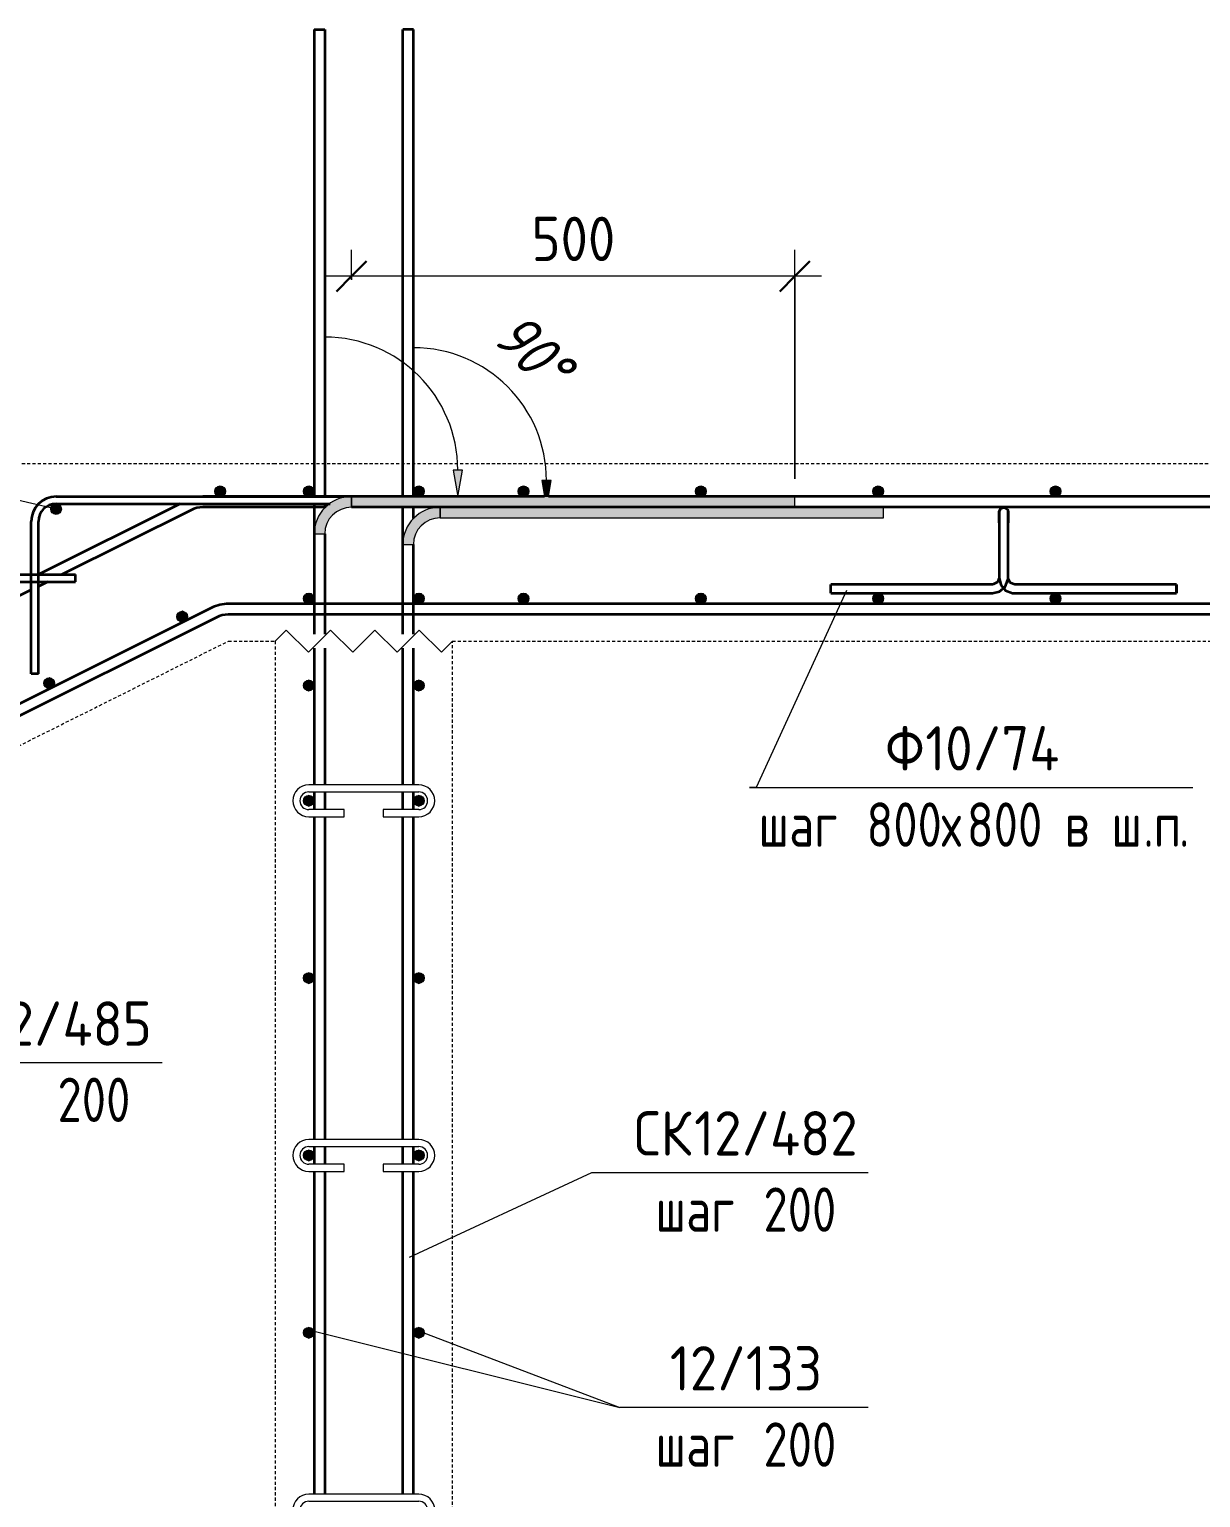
# Model space of a CAD drawing. Header units: millimetres. Extents: x 28908 to 47912, y -2577 to 78399.
# Drawn here: x 38433 to 39754, y -1236 to 420 of the extents above; entities that cross this region are included whole.
import ezdxf

# ---------------------------------------------------------------- set-up
doc = ezdxf.new("R2010")
doc.units = ezdxf.units.MM
doc.linetypes.add('01 Штриховая _4 мм_', pattern=[6, 3.5, -2.5])
for name, color, linetype, lineweight in [('AA_Dim', 7, 'Continuous', 9), ('AA_Dim-20', 7, 'Continuous', 9), ('AA_Oformlenie', 7, 'Continuous', 9), ('AA_Vinoska', 7, 'Continuous', 9), ('KR_Armatura', 7, 'Continuous', 20), ('KR_Armatura_Tonkie', 7, 'Continuous', 20)]:
    doc.layers.add(name, color=color, linetype=linetype, lineweight=lineweight)
for name, color, linetype, lineweight, true_color in [('AF_Perekritie', 7, 'Continuous', 60, 0x006a35), ('AF_Perekritie_Опалубка', 7, 'Continuous', 60, 0x006a35), ('AF_Stena_Опалубка', 7, 'Continuous', 20, 0x0063c6)]:
    doc.layers.add(name, color=color, linetype=linetype, lineweight=lineweight, true_color=true_color)
doc.styles.add('ISOCPEUR_1', font='isocpeur.TTF', dxfattribs={"width": 0.9, "height": 50})
doc.styles.add('ISOCPEUR_2', font='isocpeur.TTF', dxfattribs={"width": 0.8, "height": 50})
doc.styles.add('ISOCPEUR_I', font='isocpeui.ttf', dxfattribs={"width": 0.85, "height": 50})
doc.dimstyles.new('00_Точн_3_знака__прозр_', dxfattribs={"dimscale": 304.8, "dimtxt": 50.137748, "dimasz": 0.111549, "dimexe": 0.098425, "dimexo": 0.065617, "dimgap": 0.006562, "dimtad": 1, "dimdec": 3, "dimrnd": 0.001, "dimdsep": 46, "dimtxsty": 'ISOCPEUR_1', "dimblk1": 'OBLIQUE', "dimblk2": 'OBLIQUE', "dimsah": 1, "dimcen": 0.09, "dimdle": 0.098425, "dimazin": 0, "dimtfac": 1, "dimtdec": 4, "dimtix": 1, "dimtmove": 0, "dimatfit": 3, "dimfxl": 1, "dimtvp": 1, "dimtolj": 1, "dimtzin": 0, "dimlwd": 18, "dimlwe": 18, "dimarcsym": 2})

# ---------------------------------------------------------------- blocks, each defined once
blk = doc.blocks.new('Ktcnybwf - Лестница-3686718-А-А Арм')
at = {"layer": 'AF_Perekritie', "linetype": '01 Штриховая _4 мм_', "lineweight": 20}
for p, q in [((-31880.1, -70), (-32180.1, -70)), ((-34080.1, -1343.6), (-31932.8, -270)), ((-31932.8, -270), (-31880.1, -270))]:
    blk.add_line(p, q, dxfattribs=at)
blk = doc.blocks.new('261_Лягушка _НесАрм_РабПлоск_ - 10 А240-3789873-А-А Арм')
at = {"layer": 'KR_Armatura_Tonkie', "lineweight": 35}
for p, q in [((-30293.6, -136.5), (-30293.6, -198.5)), ((-30293.6, -136.5), (-30293.6, -198.5)), ((-30283.6, -198.5), (-30283.6, -136.5)), ((-30283.6, -198.5), (-30283.6, -136.5)), ((-30301.1, -206), (-30483.6, -206)), ((-30483.6, -206), (-30483.6, -206)), ((-30483.6, -216), (-30483.6, -206)), ((-30093.6, -206), (-30276.1, -206)), ((-30093.6, -216), (-30093.6, -206)), ((-30093.6, -206), (-30093.6, -216)), ((-30483.6, -216), (-30301.1, -216)), ((-30483.6, -216), (-30483.6, -216)), ((-30276.1, -216), (-30093.6, -216))]:
    blk.add_line(p, q, dxfattribs=at)
at = {"layer": 'KR_Armatura_Tonkie', "lineweight": 35, "flags": 128}
for points in [[(-30293.6, -124), (-30291.8, -120.1), (-30287.6, -119.1), (-30284.2, -121.7), (-30283.6, -124)], [(-30293.6, -124), (-30293.6, -125.9), (-30293.6, -131.1), (-30293.6, -136.5)], [(-30293.6, -136.5), (-30293.6, -129.8), (-30293.6, -125.2), (-30293.6, -124)], [(-30283.6, -136.5), (-30283.6, -129.8), (-30283.6, -125.2), (-30283.6, -124)], [(-30283.6, -124), (-30283.6, -125.9), (-30283.6, -131.1), (-30283.6, -136.5)], [(-30301.1, -216), (-30293.1, -214.1), (-30286.9, -208.7), (-30283.8, -201), (-30283.6, -198.5)], [(-30293.6, -198.5), (-30295.5, -203.5), (-30300.2, -205.9), (-30301.1, -206)], [(-30293.6, -198.5), (-30291.7, -206.5), (-30286.3, -212.7), (-30278.6, -215.8), (-30276.1, -216)], [(-30276.1, -206), (-30281.1, -204.1), (-30283.6, -199.4), (-30283.6, -198.5)]]:
    blk.add_lwpolyline(points, dxfattribs=at)
blk = doc.blocks.new('079_Обозначение загиба стержня _ЭлУзла_ - Сплошные линии-3774983-А-А Арм')
at = {"layer": 'AA_Oformlenie'}
for points in [[(-31571.9, -107), (-31568.8, -89), (-31579.4, -89), (-31576.2, -107)], [(-31724.1, -161), (-31723, -153.2), (-31720, -146), (-31715.3, -139.8), (-31709.1, -135), (-31701.8, -132), (-31694.1, -131), (-31694.1, -119), (-31704.9, -120.4), (-31715.1, -124.6), (-31723.8, -131.3), (-31730.4, -140), (-31734.6, -150.1), (-31736.1, -161)], [(-31694.1, -131), (-31194.1, -131), (-31194.1, -119), (-31694.1, -119)]]:
    blk.add_hatch(color=256, dxfattribs=at).paths.add_polyline_path(points)
for p, q in [((-31568.8, -89), (-31579.4, -89)), ((-31579.4, -89), (-31576.2, -107)), ((-31571.9, -107), (-31568.8, -89)), ((-31694.1, -131), (-31694.1, -119)), ((-31194.1, -119), (-31694.1, -119)), ((-31194.1, -119), (-31694.1, -119)), ((-31694.1, -119), (-31694.1, -131)), ((-31694.1, -131), (-31194.1, -131)), ((-31694.1, -131), (-31194.1, -131)), ((-31194.1, -131), (-31194.1, -119)), ((-31194.1, -131), (-31194.1, -119)), ((-31736.1, -161), (-31724.1, -161))]:
    blk.add_line(p, q, dxfattribs=at)
for centre, radius, start, end in [((-31724.1, -89), 150, 0.0049, 90), ((-31694.1, -161), 42, 90, 180), ((-31694.1, -161), 42, 90, 180), ((-31694.1, -161), 30, 90, 180), ((-31694.1, -161), 30, 90, 180)]:
    blk.add_arc(centre, radius, start, end, dxfattribs=at)
blk = doc.blocks.new('079_Обозначение загиба стержня _ЭлУзла_ - Сплошные линии-3773018-А-А Арм')
at = {"layer": 'AA_Oformlenie'}
for points in [[(-31674.1, -107), (-31668.8, -77), (-31679.4, -77)], [(-31824.1, -149), (-31823, -141.2), (-31820, -134), (-31815.3, -127.8), (-31809.1, -123), (-31801.8, -120), (-31794.1, -119), (-31794.1, -107), (-31804.9, -108.4), (-31815.1, -112.6), (-31823.8, -119.3), (-31830.4, -128), (-31834.6, -138.1), (-31836.1, -149)], [(-31794.1, -119), (-31294.1, -119), (-31294.1, -107), (-31794.1, -107)]]:
    blk.add_hatch(color=256, dxfattribs=at).paths.add_polyline_path(points)
for p, q in [((-31668.8, -77), (-31679.4, -77)), ((-31679.4, -77), (-31674.1, -107)), ((-31674.1, -107), (-31668.8, -77)), ((-31794.1, -119), (-31794.1, -107)), ((-31294.1, -107), (-31794.1, -107)), ((-31294.1, -107), (-31794.1, -107)), ((-31794.1, -107), (-31794.1, -119)), ((-31294.1, -119), (-31294.1, -107)), ((-31294.1, -119), (-31294.1, -107)), ((-31794.1, -119), (-31294.1, -119)), ((-31794.1, -119), (-31294.1, -119)), ((-31836.1, -149), (-31824.1, -149))]:
    blk.add_line(p, q, dxfattribs=at)
for centre, radius, start, end in [((-31824.1, -77), 150, 0.0049, 90), ((-31794.1, -149), 42, 90, 180), ((-31794.1, -149), 42, 90, 180), ((-31794.1, -149), 30, 90, 180), ((-31794.1, -149), 30, 90, 180)]:
    blk.add_arc(centre, radius, start, end, dxfattribs=at)
blk = doc.blocks.new('Последовательность узлов - 3мм масшт20 маскировка-904226-А-А Арм')
at = {"layer": 'AA_Oformlenie'}
for p, q in [((-31880.1, -270), (-31867.6, -257.5)), ((-31842.6, -282.5), (-31867.6, -257.5)), ((-31830.1, -270), (-31817.6, -257.5)), ((-31792.6, -282.5), (-31817.6, -257.5)), ((-31780.1, -270), (-31767.6, -257.5)), ((-31742.6, -282.5), (-31767.6, -257.5)), ((-31730.1, -270), (-31717.6, -257.5)), ((-31692.6, -282.5), (-31717.6, -257.5)), ((-31830.1, -270), (-31842.6, -282.5)), ((-31780.1, -270), (-31792.6, -282.5)), ((-31730.1, -270), (-31742.6, -282.5)), ((-31680.1, -270), (-31692.6, -282.5))]:
    blk.add_line(p, q, dxfattribs=at)
blk = doc.blocks.new('079_Шпилька _ЭлУзла_ - d8 А240-3881866-А-А Арм')
at = {"layer": 'AA_Oformlenie'}
for p, q in [((-29558.1, -832), (-29682.1, -832)), ((-29682.1, -840), (-29558.1, -840)), ((-29642.1, -860), (-29682.1, -860)), ((-29642.1, -868), (-29642.1, -860)), ((-29558.1, -860), (-29598.1, -860)), ((-29598.1, -860), (-29598.1, -868)), ((-29682.1, -868), (-29642.1, -868)), ((-29598.1, -868), (-29558.1, -868))]:
    blk.add_line(p, q, dxfattribs=at)
for centre, radius, start, end in [((-29682.1, -850), 18, 90, 270), ((-29682.1, -850), 10, 90, 270), ((-29558.1, -850), 18, 270, 90), ((-29558.1, -850), 10, 270, 90)]:
    blk.add_arc(centre, radius, start, end, dxfattribs=at)
blk = doc.blocks.new('DIMBLOCK67-А-А Арм')
at = {"layer": 'AA_Dim-20', "color": 30, "lineweight": 18, "true_color": 0xff8000, "transparency": 16777216}
for p, q in [((38796.5, 137.5), (38796.5, 171.5)), ((39296.5, -87), (39296.5, 171.5)), ((39326.5, 141.5), (38766.5, 141.5)), ((38796.5, 141.5), (38796.5, 137.5)), ((39296.5, 141.5), (39296.5, -87))]:
    blk.add_line(p, q, dxfattribs=at)
at = {"layer": 'AA_Dim-20', "color": 30, "lineweight": 30, "true_color": 0xff8000, "transparency": 16777216}
for p, q in [((38796.5, 141.5), (38813.5, 158.5)), ((39296.5, 141.5), (39313.5, 158.5)), ((38796.5, 141.5), (38779.5, 124.5)), ((39296.5, 141.5), (39279.5, 124.5))]:
    blk.add_line(p, q, dxfattribs=at)
at = {"layer": 'AA_Dim-20', "color": 0, "lineweight": 18, "transparency": 16777216, "insert": (38999.6, 208.7), "char_height": 50, "width": 112.384, "attachment_point": 1, "line_spacing_factor": 1.135194, "style": 'ISOCPEUR_1'}
blk.add_mtext('500', dxfattribs=at)
blk = doc.blocks.new('_Oblique')
at = {"color": 0, "linetype": 'ByBlock', "lineweight": -2}
blk.add_line((-0.5, -0.5), (0.5, 0.5), dxfattribs=at)
blk = doc.blocks.new('042_М_Арматуры - Диам длина поз _ Шаг-2260295-А-А Арм')
at = {"layer": 'AA_Vinoska'}
blk.add_line((-30255.6, -895.6), (-29975.6, -895.6), dxfattribs=at)
blk = doc.blocks.new('042_М_Арматуры - Диам длина поз _ Комментарий полка 25-3827468-А-А Арм')
at = {"layer": 'AA_Vinoska'}
blk.add_line((-31345.3, -434.9), (-30845.3, -434.9), dxfattribs=at)

msp = doc.modelspace()

# ---------------------------------------------------------------- hatches: boundary and pattern name
at = {"layer": 'KR_Armatura'}
h = msp.add_hatch(color=256, dxfattribs=at)
edge = h.paths.add_edge_path()
edge.add_arc((38648.4726, -101), 6, 0, 360)
for points in [[(38645.4726, -106.1962), (38651.4726, -106.1962), (38654.4726, -101), (38651.4726, -95.8038), (38645.4726, -95.8038), (38642.4726, -101)], [(38745.4726, -106.1962), (38751.4726, -106.1962), (38754.4726, -101), (38751.4726, -95.8038), (38745.4726, -95.8038), (38742.4726, -101)], [(38869.4726, -106.1962), (38875.4726, -106.1962), (38878.4726, -101), (38875.4726, -95.8038), (38869.4726, -95.8038), (38866.4726, -101)], [(38987.4726, -106.1962), (38993.4726, -106.1962), (38996.4726, -101), (38993.4726, -95.8038), (38987.4726, -95.8038), (38984.4726, -101)], [(39187.4726, -106.1962), (39193.4726, -106.1962), (39196.4726, -101), (39193.4726, -95.8038), (39187.4726, -95.8038), (39184.4726, -101)], [(39387.4726, -106.1962), (39393.4726, -106.1962), (39396.4726, -101), (39393.4726, -95.8038), (39387.4726, -95.8038), (39384.4726, -101)], [(39587.4726, -106.1962), (39593.4726, -106.1962), (39596.4726, -101), (39593.4726, -95.8038), (39587.4726, -95.8038), (39584.4726, -101)], [(38460.4726, -126.1962), (38466.4726, -126.1962), (38469.4726, -121), (38466.4726, -115.8038), (38460.4726, -115.8038), (38457.4726, -121)], [(38745.4726, -227.1962), (38751.4726, -227.1962), (38754.4726, -222), (38751.4726, -216.8038), (38745.4726, -216.8038), (38742.4726, -222)], [(38869.4726, -227.1962), (38875.4726, -227.1962), (38878.4726, -222), (38875.4726, -216.8038), (38869.4726, -216.8038), (38866.4726, -222)], [(38987.4726, -227.1962), (38993.4726, -227.1962), (38996.4726, -222), (38993.4726, -216.8038), (38987.4726, -216.8038), (38984.4726, -222)], [(39187.4726, -227.1962), (39193.4726, -227.1962), (39196.4726, -222), (39193.4726, -216.8038), (39187.4726, -216.8038), (39184.4726, -222)], [(39387.4726, -227.1962), (39393.4726, -227.1962), (39396.4726, -222), (39393.4726, -216.8038), (39387.4726, -216.8038), (39384.4726, -222)], [(39587.4726, -227.1962), (39593.4726, -227.1962), (39596.4726, -222), (39593.4726, -216.8038), (39587.4726, -216.8038), (39584.4726, -222)], [(38605.3201, -248.3264), (38610.6866, -245.6431), (38611.0461, -239.6539), (38606.039, -236.348), (38600.6725, -239.0313), (38600.313, -245.0205)], [(38455.3246, -323.3241), (38460.6912, -320.6409), (38461.0507, -314.6516), (38456.0436, -311.3457), (38450.677, -314.029), (38450.3176, -320.0182)], [(38748.4726, -326), (38753.6688, -323), (38753.6688, -317), (38748.4726, -314), (38743.2764, -317), (38743.2764, -323), (38744.2898, -323.5851)], [(38872.4726, -326), (38877.6688, -323), (38877.6688, -317), (38872.4726, -314), (38867.2764, -317), (38867.2764, -323), (38868.2898, -323.5851)], [(38748.4726, -456), (38753.6688, -453), (38753.6688, -447), (38748.4726, -444), (38743.2764, -447), (38743.2764, -453)], [(38872.4726, -456), (38877.6688, -453), (38877.6688, -447), (38872.4726, -444), (38867.2764, -447), (38867.2764, -453)], [(38748.4726, -656), (38753.6688, -653), (38753.6688, -647), (38748.4726, -644), (38743.2764, -647), (38743.2764, -653)], [(38872.4726, -656), (38877.6688, -653), (38877.6688, -647), (38872.4726, -644), (38867.2764, -647), (38867.2764, -653)], [(38748.4726, -856), (38753.6688, -853), (38753.6688, -847), (38748.4726, -844), (38743.2764, -847), (38743.2764, -853)], [(38872.4726, -856), (38877.6688, -853), (38877.6688, -847), (38872.4726, -844), (38867.2764, -847), (38867.2764, -853)], [(38748.4726, -1056), (38753.6688, -1053), (38753.6688, -1047), (38748.4726, -1044), (38743.2764, -1047), (38743.2764, -1053)], [(38872.4726, -1056), (38877.6688, -1053), (38877.6688, -1047), (38872.4726, -1044), (38867.2764, -1047), (38867.2764, -1053)]]:
    msp.add_hatch(color=256, dxfattribs=at).paths.add_polyline_path(points)
h = msp.add_hatch(color=256, dxfattribs=at)
edge = h.paths.add_edge_path()
edge.add_arc((38748.4726, -101), 6, 0, 360)
h = msp.add_hatch(color=256, dxfattribs=at)
edge = h.paths.add_edge_path()
edge.add_arc((38872.4726, -101), 6, 0, 360)
h = msp.add_hatch(color=256, dxfattribs=at)
edge = h.paths.add_edge_path()
edge.add_arc((38990.4726, -101), 6, 0, 360)
h = msp.add_hatch(color=256, dxfattribs=at)
edge = h.paths.add_edge_path()
edge.add_arc((39190.4726, -101), 6, 0, 360)
h = msp.add_hatch(color=256, dxfattribs=at)
edge = h.paths.add_edge_path()
edge.add_arc((39390.4726, -101), 6, 0, 360)
h = msp.add_hatch(color=256, dxfattribs=at)
edge = h.paths.add_edge_path()
edge.add_arc((39590.4726, -101), 6, 0, 360)
h = msp.add_hatch(color=256, dxfattribs=at)
edge = h.paths.add_edge_path()
edge.add_arc((38463.4726, -121), 6, 0, 360)
h = msp.add_hatch(color=256, dxfattribs=at)
edge = h.paths.add_edge_path()
edge.add_arc((38748.4726, -222), 6, 0, 360)
h = msp.add_hatch(color=256, dxfattribs=at)
edge = h.paths.add_edge_path()
edge.add_arc((38872.4726, -222), 6, 0, 360)
h = msp.add_hatch(color=256, dxfattribs=at)
edge = h.paths.add_edge_path()
edge.add_arc((38990.4726, -222), 6, 0, 360)
h = msp.add_hatch(color=256, dxfattribs=at)
edge = h.paths.add_edge_path()
edge.add_arc((39190.4726, -222), 6, 0, 360)
h = msp.add_hatch(color=256, dxfattribs=at)
edge = h.paths.add_edge_path()
edge.add_arc((39390.4726, -222), 6, 0, 360)
h = msp.add_hatch(color=256, dxfattribs=at)
edge = h.paths.add_edge_path()
edge.add_arc((39590.4726, -222), 6, 0, 360)
h = msp.add_hatch(color=256, dxfattribs=at)
edge = h.paths.add_edge_path()
edge.add_arc((38605.6796, -242.3372), 6, 0, 360)
h = msp.add_hatch(color=256, dxfattribs=at)
edge = h.paths.add_edge_path()
edge.add_arc((38455.6841, -317.3349), 6, 0, 360)
h = msp.add_hatch(color=256, dxfattribs=at)
edge = h.paths.add_edge_path()
edge.add_arc((38748.4726, -320), 6, 0, 360)
h = msp.add_hatch(color=256, dxfattribs=at)
edge = h.paths.add_edge_path()
edge.add_arc((38872.4726, -320), 6, 0, 360)
h = msp.add_hatch(color=256, dxfattribs=at)
edge = h.paths.add_edge_path()
edge.add_arc((38748.4726, -450), 6, 0, 360)
h = msp.add_hatch(color=256, dxfattribs=at)
edge = h.paths.add_edge_path()
edge.add_arc((38872.4726, -450), 6, 0, 360)
h = msp.add_hatch(color=256, dxfattribs=at)
edge = h.paths.add_edge_path()
edge.add_arc((38748.4726, -650), 6, 0, 360)
h = msp.add_hatch(color=256, dxfattribs=at)
edge = h.paths.add_edge_path()
edge.add_arc((38872.4726, -650), 6, 0, 360)
h = msp.add_hatch(color=256, dxfattribs=at)
edge = h.paths.add_edge_path()
edge.add_arc((38748.4726, -850), 6, 0, 360)
h = msp.add_hatch(color=256, dxfattribs=at)
edge = h.paths.add_edge_path()
edge.add_arc((38872.4726, -850), 6, 0, 360)
h = msp.add_hatch(color=256, dxfattribs=at)
edge = h.paths.add_edge_path()
edge.add_arc((38748.4726, -1050), 6, 0, 360)
h = msp.add_hatch(color=256, dxfattribs=at)
edge = h.paths.add_edge_path()
edge.add_arc((38872.4726, -1050), 6, 0, 360)

# ---------------------------------------------------------------- linework, layer by layer
at = {"layer": 'AA_Vinoska'}
for p, q in [((38463.4726, -121), (37935.4611, 0.8077)), ((39354.6336, -212.7552), (39253.0621, -434.8876)), ((39253.0621, -434.8876), (39245.1968, -434.8876)), ((38861.9831, -964.6386), (39067.5622, -869.1697)), ((39067.5622, -869.1697), (39099.338, -869.1697)), ((38748.4726, -1046.7596), (39099.338, -1134.1608)), ((38873.2673, -1048.0848), (39099.338, -1134.1608))]:
    msp.add_line(p, q, dxfattribs=at)
at = {"layer": 'AF_Perekritie_Опалубка', "linetype": '01 Штриховая _4 мм_', "lineweight": 20}
for p, q in [((41070.4726, -70), (38710.4726, -70)), ((38910.4726, -270), (40870.4726, -270))]:
    msp.add_line(p, q, dxfattribs=at)
at = {"layer": 'AF_Stena_Опалубка', "linetype": '01 Штриховая _4 мм_'}
for p, q in [((38710.4726, -270), (38710.4726, -1700)), ((38910.4726, -1700), (38910.4726, -270))]:
    msp.add_line(p, q, dxfattribs=at)
at = {"layer": 'KR_Armatura'}
for p, q in [((38645.4726, -95.8038), (38642.4726, -101)), ((38651.4726, -95.8038), (38645.4726, -95.8038)), ((38654.4726, -101), (38651.4726, -95.8038)), ((38745.4726, -95.8038), (38742.4726, -101)), ((38751.4726, -95.8038), (38745.4726, -95.8038)), ((38754.4726, -101), (38751.4726, -95.8038)), ((38869.4726, -95.8038), (38866.4726, -101)), ((38875.4726, -95.8038), (38869.4726, -95.8038)), ((38878.4726, -101), (38875.4726, -95.8038)), ((38987.4726, -95.8038), (38984.4726, -101)), ((38993.4726, -95.8038), (38987.4726, -95.8038)), ((38996.4726, -101), (38993.4726, -95.8038)), ((39187.4726, -95.8038), (39184.4726, -101)), ((39193.4726, -95.8038), (39187.4726, -95.8038)), ((39196.4726, -101), (39193.4726, -95.8038)), ((39387.4726, -95.8038), (39384.4726, -101)), ((39393.4726, -95.8038), (39387.4726, -95.8038)), ((39396.4726, -101), (39393.4726, -95.8038)), ((39587.4726, -95.8038), (39584.4726, -101)), ((39593.4726, -95.8038), (39587.4726, -95.8038)), ((39596.4726, -101), (39593.4726, -95.8038)), ((38460.4726, -115.8038), (38457.4726, -121)), ((38466.4726, -115.8038), (38460.4726, -115.8038)), ((38469.4726, -121), (38466.4726, -115.8038)), ((38642.4726, -101), (38645.4726, -106.1962)), ((38645.4726, -106.1962), (38651.4726, -106.1962)), ((38651.4726, -106.1962), (38654.4726, -101)), ((38742.4726, -101), (38745.4726, -106.1962)), ((38745.4726, -106.1962), (38751.4726, -106.1962)), ((38751.4726, -106.1962), (38754.4726, -101)), ((38866.4726, -101), (38869.4726, -106.1962)), ((38869.4726, -106.1962), (38875.4726, -106.1962)), ((38875.4726, -106.1962), (38878.4726, -101)), ((38984.4726, -101), (38987.4726, -106.1962)), ((38987.4726, -106.1962), (38993.4726, -106.1962)), ((38993.4726, -106.1962), (38996.4726, -101)), ((39184.4726, -101), (39187.4726, -106.1962)), ((39187.4726, -106.1962), (39193.4726, -106.1962)), ((39193.4726, -106.1962), (39196.4726, -101)), ((39384.4726, -101), (39387.4726, -106.1962)), ((39387.4726, -106.1962), (39393.4726, -106.1962)), ((39393.4726, -106.1962), (39396.4726, -101)), ((39584.4726, -101), (39587.4726, -106.1962)), ((39587.4726, -106.1962), (39593.4726, -106.1962)), ((39593.4726, -106.1962), (39596.4726, -101)), ((38457.4726, -121), (38460.4726, -126.1962)), ((38460.4726, -126.1962), (38466.4726, -126.1962)), ((38466.4726, -126.1962), (38469.4726, -121)), ((38745.4726, -216.8038), (38742.4726, -222)), ((38742.4726, -222), (38745.4726, -227.1962)), ((38751.4726, -216.8038), (38745.4726, -216.8038)), ((38745.4726, -227.1962), (38751.4726, -227.1962)), ((38754.4726, -222), (38751.4726, -216.8038)), ((38751.4726, -227.1962), (38754.4726, -222)), ((38869.4726, -216.8038), (38866.4726, -222)), ((38866.4726, -222), (38869.4726, -227.1962)), ((38875.4726, -216.8038), (38869.4726, -216.8038)), ((38869.4726, -227.1962), (38875.4726, -227.1962)), ((38878.4726, -222), (38875.4726, -216.8038)), ((38875.4726, -227.1962), (38878.4726, -222)), ((38987.4726, -216.8038), (38984.4726, -222)), ((38984.4726, -222), (38987.4726, -227.1962)), ((38993.4726, -216.8038), (38987.4726, -216.8038)), ((38987.4726, -227.1962), (38993.4726, -227.1962)), ((38996.4726, -222), (38993.4726, -216.8038)), ((38993.4726, -227.1962), (38996.4726, -222)), ((39187.4726, -216.8038), (39184.4726, -222)), ((39184.4726, -222), (39187.4726, -227.1962)), ((39193.4726, -216.8038), (39187.4726, -216.8038)), ((39187.4726, -227.1962), (39193.4726, -227.1962)), ((39196.4726, -222), (39193.4726, -216.8038)), ((39193.4726, -227.1962), (39196.4726, -222)), ((39387.4726, -216.8038), (39384.4726, -222)), ((39384.4726, -222), (39387.4726, -227.1962)), ((39393.4726, -216.8038), (39387.4726, -216.8038)), ((39387.4726, -227.1962), (39393.4726, -227.1962)), ((39396.4726, -222), (39393.4726, -216.8038)), ((39393.4726, -227.1962), (39396.4726, -222)), ((39587.4726, -216.8038), (39584.4726, -222)), ((39584.4726, -222), (39587.4726, -227.1962)), ((39593.4726, -216.8038), (39587.4726, -216.8038)), ((39587.4726, -227.1962), (39593.4726, -227.1962)), ((39596.4726, -222), (39593.4726, -216.8038)), ((39593.4726, -227.1962), (39596.4726, -222)), ((38600.6725, -239.0313), (38600.313, -245.0205)), ((38600.313, -245.0205), (38605.3201, -248.3264)), ((38606.039, -236.348), (38600.6725, -239.0313)), ((38605.3201, -248.3264), (38610.6866, -245.6431)), ((38611.0461, -239.6539), (38606.039, -236.348)), ((38610.6866, -245.6431), (38611.0461, -239.6539)), ((38450.677, -314.029), (38450.3176, -320.0182)), ((38456.0436, -311.3457), (38450.677, -314.029)), ((38461.0507, -314.6516), (38456.0436, -311.3457)), ((38748.4726, -314), (38743.2764, -317)), ((38753.6688, -317), (38748.4726, -314)), ((38872.4726, -314), (38867.2764, -317)), ((38877.6688, -317), (38872.4726, -314)), ((38450.3176, -320.0182), (38455.3246, -323.3241)), ((38455.3246, -323.3241), (38460.6912, -320.6409)), ((38460.6912, -320.6409), (38461.0507, -314.6516)), ((38743.2764, -317), (38743.2764, -323)), ((38743.2764, -323), (38744.2898, -323.5851)), ((38744.2898, -323.5851), (38748.4726, -326)), ((38748.4726, -326), (38753.6688, -323)), ((38753.6688, -323), (38753.6688, -317)), ((38867.2764, -317), (38867.2764, -323)), ((38867.2764, -323), (38868.2898, -323.5851)), ((38868.2898, -323.5851), (38872.4726, -326)), ((38872.4726, -326), (38877.6688, -323)), ((38877.6688, -323), (38877.6688, -317)), ((38748.4726, -444), (38743.2764, -447)), ((38743.2764, -447), (38743.2764, -453)), ((38753.6688, -447), (38748.4726, -444)), ((38753.6688, -453), (38753.6688, -447)), ((38872.4726, -444), (38867.2764, -447)), ((38867.2764, -447), (38867.2764, -453)), ((38877.6688, -447), (38872.4726, -444)), ((38877.6688, -453), (38877.6688, -447)), ((38743.2764, -453), (38748.4726, -456)), ((38748.4726, -456), (38753.6688, -453)), ((38867.2764, -453), (38872.4726, -456)), ((38872.4726, -456), (38877.6688, -453)), ((38748.4726, -644), (38743.2764, -647)), ((38753.6688, -647), (38748.4726, -644)), ((38872.4726, -644), (38867.2764, -647)), ((38877.6688, -647), (38872.4726, -644)), ((38743.2764, -647), (38743.2764, -653)), ((38743.2764, -653), (38748.4726, -656)), ((38748.4726, -656), (38753.6688, -653)), ((38753.6688, -653), (38753.6688, -647)), ((38867.2764, -647), (38867.2764, -653)), ((38867.2764, -653), (38872.4726, -656)), ((38872.4726, -656), (38877.6688, -653)), ((38877.6688, -653), (38877.6688, -647)), ((38748.4726, -844), (38743.2764, -847)), ((38753.6688, -847), (38748.4726, -844)), ((38872.4726, -844), (38867.2764, -847)), ((38877.6688, -847), (38872.4726, -844)), ((38743.2764, -847), (38743.2764, -853)), ((38743.2764, -853), (38748.4726, -856)), ((38748.4726, -856), (38753.6688, -853)), ((38753.6688, -853), (38753.6688, -847)), ((38867.2764, -847), (38867.2764, -853)), ((38867.2764, -853), (38872.4726, -856)), ((38872.4726, -856), (38877.6688, -853)), ((38877.6688, -853), (38877.6688, -847)), ((38748.4726, -1044), (38743.2764, -1047)), ((38743.2764, -1047), (38743.2764, -1053)), ((38743.2764, -1053), (38748.4726, -1056)), ((38753.6688, -1047), (38748.4726, -1044)), ((38748.4726, -1056), (38753.6688, -1053)), ((38753.6688, -1053), (38753.6688, -1047)), ((38872.4726, -1044), (38867.2764, -1047)), ((38867.2764, -1047), (38867.2764, -1053)), ((38867.2764, -1053), (38872.4726, -1056)), ((38877.6688, -1047), (38872.4726, -1044)), ((38872.4726, -1056), (38877.6688, -1053)), ((38877.6688, -1053), (38877.6688, -1047))]:
    msp.add_line(p, q, dxfattribs=at)
for centre in [(38648.4726, -101), (38748.4726, -101), (38872.4726, -101), (38990.4726, -101), (39190.4726, -101), (39390.4726, -101), (39590.4726, -101), (38463.4726, -121), (38748.4726, -222), (38872.4726, -222), (38990.4726, -222), (39190.4726, -222), (39390.4726, -222), (39590.4726, -222), (38605.6796, -242.3372), (38455.6841, -317.3349), (38748.4726, -320), (38872.4726, -320), (38748.4726, -450), (38872.4726, -450), (38748.4726, -650), (38872.4726, -650), (38748.4726, -850), (38872.4726, -850), (38748.4726, -1050), (38872.4726, -1050)]:
    msp.add_circle(centre, 6, dxfattribs=at)
at = {"layer": 'KR_Armatura_Tonkie', "lineweight": 35}
for p, q in [((38754.4726, 420), (38754.4726, -107)), ((38754.4726, 420), (38766.4726, 420)), ((38766.4726, 420), (38766.4726, -107)), ((38866.4726, 420), (38854.4726, 420)), ((38854.4726, -107), (38854.4726, 420)), ((38866.4726, -107), (38866.4726, 420)), ((38603.2071, -115), (38443.4745, -194.8663)), ((38463.4745, -107), (38785.4745, -107)), ((38463.4745, -115), (38772.38, -115)), ((39014.3567, -107), (38629.122, -107)), ((38754.4726, -115), (38754.4726, -262)), ((38766.4726, -115), (38766.4726, -119.6945)), ((38785.4745, -108.484), (38785.4745, -107)), ((40762.3567, -107), (39018.5885, -107)), ((38615.7056, -122.1672), (38470.0399, -195)), ((38767.1671, -119), (38629.122, -119)), ((40984.4726, -119), (38796.4726, -119)), ((38854.4726, -262), (38854.4726, -119)), ((38866.4726, -131.6945), (38866.4726, -119)), ((38435.4745, -307), (38435.4745, -135)), ((38443.4745, -307), (38443.4745, -135)), ((38766.4726, -149), (38766.4726, -262)), ((38866.4726, -262), (38866.4726, -161)), ((38163.4745, -195), (38485.4745, -195)), ((38485.4745, -203), (38485.4745, -195)), ((38163.4745, -203), (38485.4745, -203)), ((38435.4745, -212.2827), (38170.0399, -345)), ((38454.0399, -203), (38443.4745, -208.2827)), ((41039.1918, -228), (38657.6902, -228)), ((38638.9073, -232.434), (36592.2617, -1255.7504)), ((38644.2739, -243.1672), (37001.8466, -1064.3756)), ((41039.1918, -240), (38657.6902, -240)), ((38754.4726, -278), (38754.4726, -432)), ((38766.4726, -278), (38766.4726, -432)), ((38854.4726, -432), (38854.4726, -278)), ((38866.4726, -432), (38866.4726, -278)), ((38443.4745, -307), (38435.4745, -307)), ((38754.4726, -440), (38754.4726, -460)), ((38766.4726, -440), (38766.4726, -460)), ((38854.4726, -460), (38854.4726, -440)), ((38866.4726, -460), (38866.4726, -440)), ((38754.4726, -468), (38754.4726, -832)), ((38766.4726, -468), (38766.4726, -832)), ((38854.4726, -832), (38854.4726, -468)), ((38866.4726, -832), (38866.4726, -468)), ((38754.4726, -840), (38754.4726, -860)), ((38766.4726, -840), (38766.4726, -860)), ((38854.4726, -860), (38854.4726, -840)), ((38866.4726, -860), (38866.4726, -840)), ((38754.4726, -868), (38754.4726, -1232)), ((38766.4726, -868), (38766.4726, -1232)), ((38854.4726, -1232), (38854.4726, -868)), ((38866.4726, -1232), (38866.4726, -868))]:
    msp.add_line(p, q, dxfattribs=at)
for centre, radius, end in [((38463.4745, -135), 28, 180), ((38463.4745, -135), 20, 180), ((38629.122, -149), 30, 116.5650512), ((38657.6902, -270), 42, 116.5649061), ((38657.6902, -270), 30, 116.5649061)]:
    msp.add_arc(centre, radius, 90, end, dxfattribs=at)

# ---------------------------------------------------------------- block references
at = {"layer": 'AA_Oformlenie'}
for name, p in [('079_Обозначение загиба стержня _ЭлУзла_ - Сплошные линии-3773018-А-А Арм', (70590.5342, 0)), ('079_Обозначение загиба стержня _ЭлУзла_ - Сплошные линии-3774983-А-А Арм', (70590.5342, 0)), ('Последовательность узлов - 3мм масшт20 маскировка-904226-А-А Арм', (70590.5342, 0)), ('079_Шпилька _ЭлУзла_ - d8 А240-3881866-А-А Арм', (68430.5342, 400)), ('079_Шпилька _ЭлУзла_ - d8 А240-3881866-А-А Арм', (68430.5342, 0)), ('079_Шпилька _ЭлУзла_ - d8 А240-3881866-А-А Арм', (68430.5342, -400))]:
    msp.add_blockref(name, p, dxfattribs=at)
at = {"layer": 'AA_Vinoska'}
for name, p in [('042_М_Арматуры - Диам длина поз _ Комментарий полка 25-3827468-А-А Арм', (70590.5342, 0)), ('042_М_Арматуры - Диам длина поз _ Шаг-2260295-А-А Арм', (68558.8653, 150.3255)), ('042_М_Арматуры - Диам длина поз _ Шаг-2260295-А-А Арм', (69354.8982, 26.4794)), ('042_М_Арматуры - Диам длина поз _ Шаг-2260295-А-А Арм', (69354.8982, -238.5117))]:
    msp.add_blockref(name, p, dxfattribs=at)
at = {"layer": 'AF_Perekritie_Опалубка', "linetype": '01 Штриховая _4 мм_', "lineweight": 20}
msp.add_blockref('Ktcnybwf - Лестница-3686718-А-А Арм', (70590.5342, 0), dxfattribs=at)
at = {"layer": 'KR_Armatura_Tonkie', "lineweight": 35}
msp.add_blockref('261_Лягушка _НесАрм_РабПлоск_ - 10 А240-3789873-А-А Арм', (69820.5342, 0), dxfattribs=at)

# ---------------------------------------------------------------- texts
at = {"layer": 'AA_Vinoska', "insert": (38989.1125, 105.1513), "char_height": 50, "width": 106.303763, "attachment_point": 1, "rotation": 315, "style": 'ISOCPEUR_I'}
msp.add_mtext('90°', dxfattribs=at)
at = {"layer": 'AA_Vinoska', "char_height": 50, "attachment_point": 1}
for s, insert, width, style in [('\\fISOCPEUR|b0|i0|c204|p34|;\\W.9;Ф', (39398.3696, -365.8826), 54.835425, 'ISOCPEUR_1'), ('10/74', (39443.6134, -365.8826), 187.594875, 'ISOCPEUR_1'), (' 800', (39351.858, -451.8637), 133.4008, 'ISOCPEUR_2'), ('800 ', (39490.4996, -451.8637), 133.4008, 'ISOCPEUR_2'), ('\\fISOCPEUR|b0|i0|c204|p34|;\\W.8; ', (39629.1413, -451.8637), 29.5021, 'ISOCPEUR_2'), ('шаг', (39255.5496, -451.8637), 116.7257, 'ISOCPEUR_2'), ('\\fISOCPEUR|b0|i0|c204|p34|;\\W.8;х', (39461.9246, -451.8637), 34.6329, 'ISOCPEUR_2'), ('\\fISOCPEUR|b0|i0|c204|p34|;\\W.8;в', (39600.5663, -451.8637), 34.6329, 'ISOCPEUR_2'), ('\\fISOCPEUR|b0|i0|c204|p34|;\\W.8;ш', (39653.483, -451.8637), 43.6118, 'ISOCPEUR_2'), ('\\fISOCPEUR|b0|i0|c204|p34|;\\W.8;п', (39701.108, -451.8637), 34.6329, 'ISOCPEUR_2'), ('\\fISOCPEUR|b0|i0|c204|p34|;\\W.8;.', (39689.4663, -451.8637), 14.1097, 'ISOCPEUR_2'), ('\\fISOCPEUR|b0|i0|c204|p34|;\\W.8;.', (39729.683, -451.8637), 14.1097, 'ISOCPEUR_2'), ('12/485', (38385.1216, -676.3186), 226.556887, 'ISOCPEUR_1'), (' 200', (38439.6461, -762.2997), 133.4008, 'ISOCPEUR_2'), ('СК', (39115.1508, -800.1648), 82.253137, 'ISOCPEUR_1'), ('12/482', (39183.0164, -800.1648), 226.556887, 'ISOCPEUR_1'), (' 200', (39235.6791, -886.1458), 133.4008, 'ISOCPEUR_2'), ('шаг', (39139.3708, -886.1458), 116.7257, 'ISOCPEUR_2'), ('12/133', (39155.6508, -1065.1558), 210.683475, 'ISOCPEUR_1'), (' 200', (39235.6791, -1151.1368), 133.4008, 'ISOCPEUR_2'), ('шаг', (39139.3708, -1151.1368), 116.7257, 'ISOCPEUR_2')]:
    msp.add_mtext(s, dxfattribs=dict(at, insert=insert, width=width, style=style))

# ---------------------------------------------------------------- dimensions: what is measured, and where the dimension line sits
at = {"layer": 'AA_Dim', "color": 30, "lineweight": 18, "true_color": 0xff8000}
dim = msp.add_linear_dim(base=(38796.4726, 141.536), p1=(39296.4726, -107), p2=(38796.4726, 117.4943), angle=0, dimstyle='00_Точн_3_знака__прозр_', override={"dimpost": '<>', "dimfxl": 548.085497}, dxfattribs=at)
dim.commit()
dim.dimension.update_dxf_attribs({"geometry": 'DIMBLOCK67-А-А Арм', "text_midpoint": (39046.4726, 168.536)})

doc.saveas('drawing.dxf')
